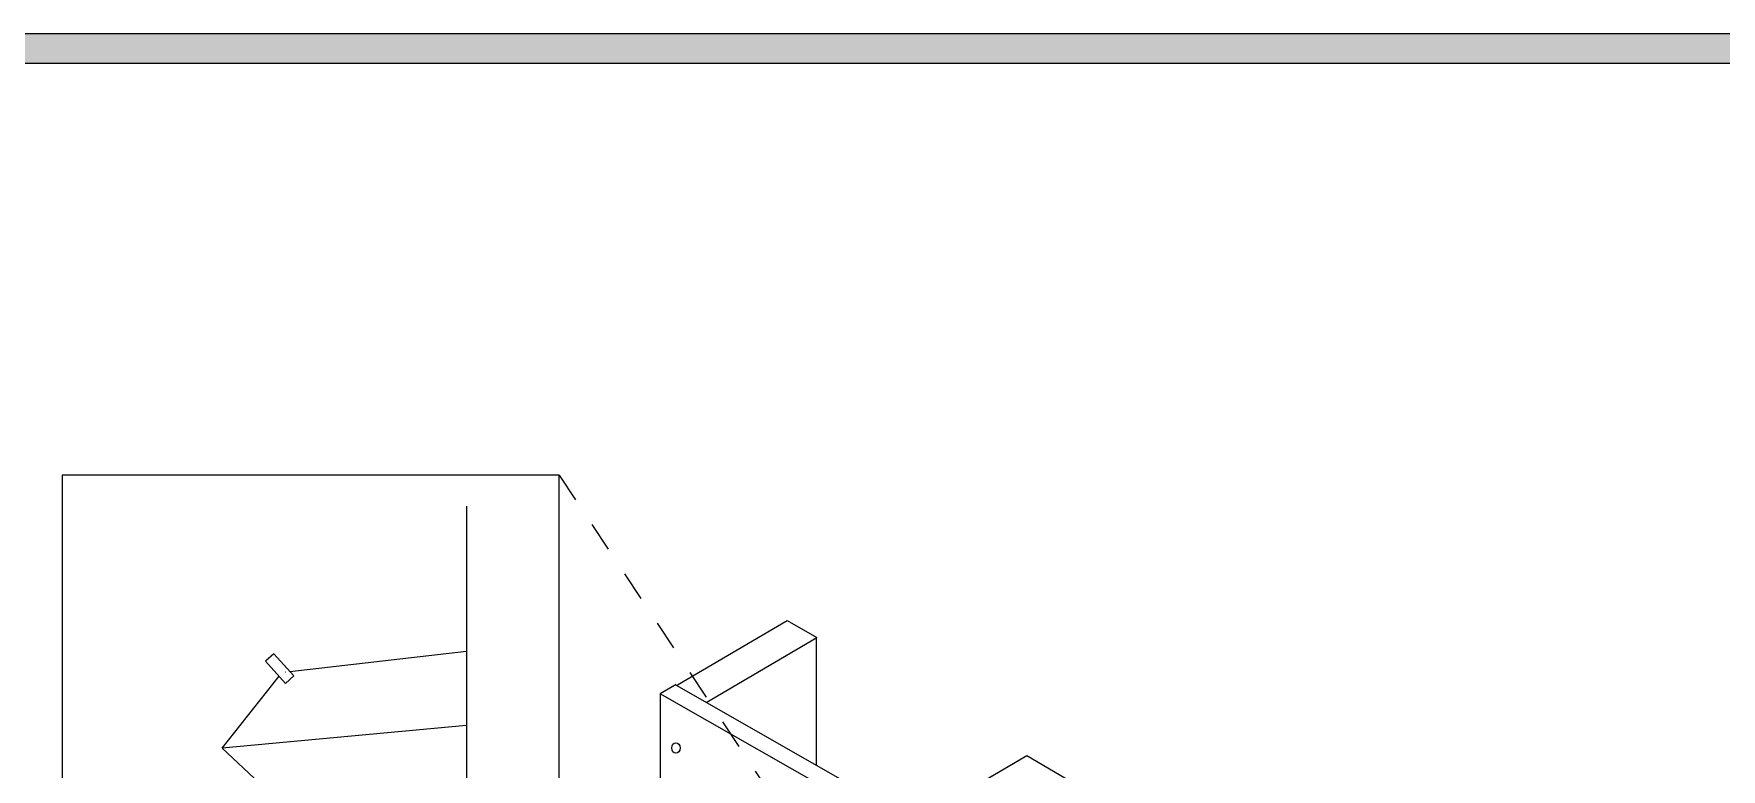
# Model space of a CAD drawing. Extents: x -1337 to 5791, y -3809 to 1769.
# Drawn here: x -981 to -467, y -1459 to -1236 of the extents above; entities that cross this region are included whole.
import ezdxf

# ---------------------------------------------------------------- set-up
doc = ezdxf.new("R2010")
doc.units = 0
doc.header["$MEASUREMENT"] = 0
doc.linetypes.add('AI-Linetype-24', pattern=[18, 9, -9])
for name, color, linetype, lineweight in [('G-ANNO-TTLB', 7, 'Continuous', 0), ('TYVEK', 7, 'Continuous', 0), ('WALL SCRATCH', 7, 'Continuous', 0)]:
    doc.layers.add(name, color=color, linetype=linetype, lineweight=lineweight)

msp = doc.modelspace()

# ---------------------------------------------------------------- hatches: boundary and pattern name
at = {"layer": 'G-ANNO-TTLB', "true_color": 0xff00ff, "transparency": 33554687}
h = msp.add_hatch(color=6, dxfattribs=at)
edge = h.paths.add_edge_path()
edge.add_spline(control_points=[(1773.02, -3692.6), (1773.02, -3692.6), (-1156.5, -3692.6), (-1156.5, -3692.6), (-1156.5, -3692.6), (-1156.5, -1235.6), (-1156.5, -1235.6), (-1156.5, -1235.6), (1773.02, -1235.6), (1773.02, -1235.6), (1773.02, -1235.6), (1773.02, -3692.6), (1773.02, -3692.6)], knot_values=[0, 0, 0, 0, 1, 1, 1, 2, 2, 2, 3, 3, 3, 4, 4, 4, 4], degree=3, periodic=0)
edge = h.paths.add_edge_path()
edge.add_spline(control_points=[(-1147.5, -1244.6), (-1147.5, -1244.6), (-1147.5, -3683.6), (-1147.5, -3683.6), (-1147.5, -3683.6), (1764.02, -3683.6), (1764.02, -3683.6), (1764.02, -3683.6), (1764.02, -1244.6), (1764.02, -1244.6), (1764.02, -1244.6), (-1147.5, -1244.6), (-1147.5, -1244.6)], knot_values=[0, 0, 0, 0, 1, 1, 1, 2, 2, 2, 3, 3, 3, 4, 4, 4, 4], degree=3, periodic=0)
edge.add_line((-1147.5, -1244.6), (-1147.5, -1244.6))

# ---------------------------------------------------------------- linework, layer by layer
at = {"layer": 'G-ANNO-TTLB'}
for points in [[(1773.02, -3692.6), (1773.02, -3692.6), (-1156.5, -3692.6), (-1156.5, -3692.6), (-1156.5, -3692.6), (-1156.5, -1235.6), (-1156.5, -1235.6), (-1156.5, -1235.6), (1773.02, -1235.6), (1773.02, -1235.6), (1773.02, -1235.6), (1773.02, -3692.6), (1773.02, -3692.6)], [(-1147.5, -1244.6), (-1147.5, -1244.6), (-1147.5, -3683.6), (-1147.5, -3683.6), (-1147.5, -3683.6), (1764.02, -3683.6), (1764.02, -3683.6), (1764.02, -3683.6), (1764.02, -1244.6), (1764.02, -1244.6), (1764.02, -1244.6), (-1147.5, -1244.6), (-1147.5, -1244.6)]]:
    msp.add_open_spline(points, degree=3, knots=[0, 0, 0, 0, 1, 1, 1, 2, 2, 2, 3, 3, 3, 4, 4, 4, 4], dxfattribs=at)
at = {"layer": 'TYVEK', "color": 18, "linetype": 'AI-Linetype-24', "lineweight": 25, "true_color": 0x000000}
msp.add_line((-820.96, -1369.99), (-663.11, -1608.68), dxfattribs=at)
at = {"layer": 'TYVEK', "color": 1, "lineweight": 25, "true_color": 0xff0000}
for p, q in [((-849.18, -1379.35), (-849.18, -1542.82)), ((-849.18, -1423.64), (-902.91, -1429.78)), ((-923.49, -1453.01), (-906.2, -1431.15)), ((-904.27, -1429.94), (-904.33, -1429.95)), ((-849.18, -1446.15), (-923.49, -1453.01)), ((-907.18, -1468.41), (-923.49, -1453.01))]:
    msp.add_line(p, q, dxfattribs=at)
at = {"layer": 'TYVEK', "color": 18, "lineweight": 25, "true_color": 0x000000}
msp.add_lwpolyline([(-820.96, -1369.99), (-972.16, -1369.99), (-972.16, -1736.48), (-820.96, -1736.48)], close=True, dxfattribs=at)
at = {"layer": 'TYVEK', "color": 2, "lineweight": 25, "true_color": 0xffff00}
msp.add_lwpolyline([(-910.31, -1426.54), (-904.26, -1433.32), (-901.75, -1431.08), (-907.8, -1424.3)], close=True, dxfattribs=at)
at = {"layer": 'WALL SCRATCH', "color": 33, "lineweight": 25, "true_color": 0xcc9966}
for p, q in [((-785.01, -1433.8), (-751.6, -1414.23)), ((-785.01, -1433.8), (-751.6, -1414.23)), ((-751.6, -1414.23), (-742.62, -1419.41)), ((-776.26, -1439.1), (-742.62, -1419.41)), ((-742.64, -1458.28), (-742.64, -1419.54)), ((-712.85, -1475.29), (-678.67, -1455.28)), ((-712.6, -1475.14), (-679.19, -1455.58)), ((-678.67, -1455.28), (-660.21, -1466.12))]:
    msp.add_line(p, q, dxfattribs=at)
at = {"layer": 'WALL SCRATCH', "color": 2, "lineweight": 25, "true_color": 0xffff00}
for p, q in [((-785.4, -1433.69), (-790.21, -1436.47)), ((-521.42, -1589.96), (-790.21, -1436.47)), ((-790.21, -1436.47), (-790.21, -1858.71)), ((-785.26, -1433.94), (-785.52, -1433.8)), ((-516.47, -1587.43), (-785.26, -1433.94))]:
    msp.add_line(p, q, dxfattribs=at)
at = {"layer": 'WALL SCRATCH', "color": 252, "lineweight": 25, "true_color": 0x848484}
msp.add_ellipse((-785.44, -1452.99), major_axis=(0, 1.59), ratio=0.812499, dxfattribs=at)

doc.saveas('drawing.dxf')
